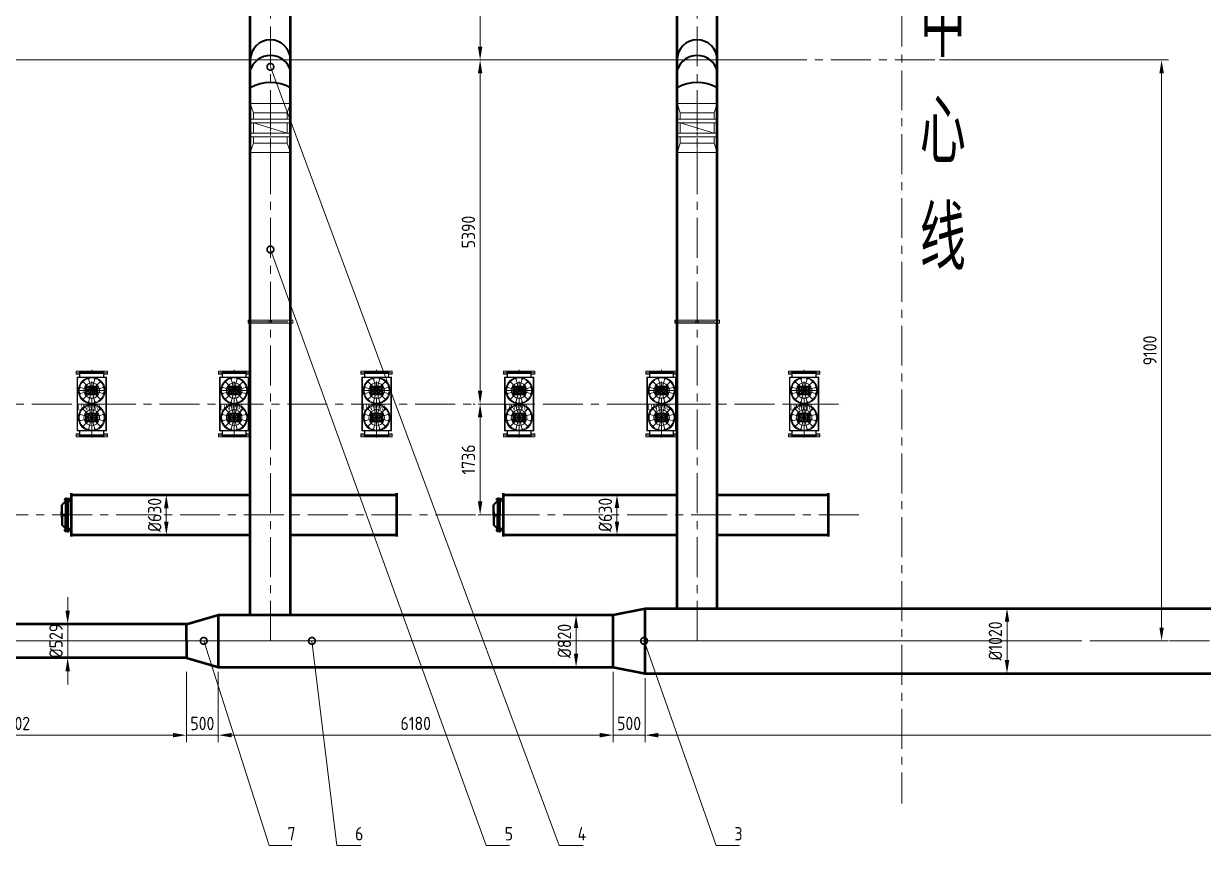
# Model space of a CAD drawing. Header units: millimetres. Extents: x 188205 to 604756, y -401673 to 15123.
# Drawn here: x 354019 to 372487, y -365849 to -352976 of the extents above; entities that cross this region are included whole.
import ezdxf

# ---------------------------------------------------------------- set-up
doc = ezdxf.new("R2010")
doc.units = ezdxf.units.MM
doc.header["$LTSCALE"] = 500
for name, pattern in [('CENTER', [2, 1.25, -0.25, 0.25, -0.25]), ('CONTINOUS', [0]), ('PHANTOM2', [1.25, 0.625, -0.125, 0.125, -0.125, 0.125, -0.125])]:
    doc.linetypes.add(name, pattern=pattern)
for name, color, linetype, lineweight in [('2D', 4, 'PHANTOM2', 20), ('SHI', 7, 'Continuous', 40), ('WEN', 3, 'Continuous', 20), ('ZHONG', 1, 'CENTER', 20), ('中心线', 1, 'CENTER', 18)]:
    doc.layers.add(name, color=color, linetype=linetype, lineweight=lineweight)
doc.layers.add('air', color=7, linetype='Continuous', lineweight=50, true_color=0x77bec0)
doc.layers.add('HAN', color=9, linetype='Continuous')
doc.layers.add('X1', color=4, linetype='Continuous')
doc.styles.add('GB', font='gbenor.shx', dxfattribs={"bigfont": 'gbcbig.shx'})
doc.dimstyles.new('ISO-60', dxfattribs={"dimscale": 60, "dimtxt": 3.5, "dimasz": 3.5, "dimexe": 1.8, "dimexo": 1.25, "dimgap": 1.3, "dimtad": 1, "dimrnd": 1, "dimdsep": 46, "dimtxsty": 'GB', "dimcen": 0, "dimclrd": 3, "dimclre": 3, "dimclrt": 256, "dimadec": 0, "dimazin": 0, "dimtfac": 1, "dimtix": 1, "dimtmove": 0, "dimatfit": 3, "dimldrblk": 'DOTSMALL', "dimfxl": 0, "dimlwd": 20, "dimlwe": 20, "dimarcsym": 0})
pattern_1 = [(45, (-4402.3579, -2894.9538), (-0.71178518, 0.71178518), [])]
pattern_2 = [(45, (-4402.3579, -2812.4112), (-0.71178518, 0.71178518), [])]
pattern_3 = [(45, (204.382, -1206.0965), (-3.558926, 3.558926), [])]
pattern_4 = [(45, (204.3822, -1206.0965), (-0.7117852, 0.7117852), [])]

# ---------------------------------------------------------------- blocks, each defined once
blk = doc.blocks.new('防爆膜-DN400')
at = {"layer": 'WEN'}
h = blk.add_hatch(dxfattribs=at)
h.set_pattern_fill('ANSI31', color=256, scale=8.05293, style=0)
h.set_pattern_definition(pattern_1)
h.paths.add_polyline_path([(-76, -41), (-77, -41), (-77, -135), (-76, -135)])
h = blk.add_hatch(dxfattribs=at)
h.set_pattern_fill('ANSI31', color=256, scale=8.05293, style=0)
h.set_pattern_definition(pattern_1)
h.paths.add_polyline_path([(-76, -135), (-77, -135), (-77, -209), (-76, -209)])
at = {"layer": 'X1'}
h = blk.add_hatch(dxfattribs=at)
h.set_pattern_fill('ANSI31', color=256, scale=40.26465, style=0)
h.set_pattern_definition(pattern_3)
h.paths.add_polyline_path([(-56, 256), (-56, 256), (-56, 258), (-69, 258), (-69, 251), (-56, 251)])
h.paths.add_polyline_path([(-79, 258), (-93, 258), (-93, 251), (-79, 251)])
h.paths.add_polyline_path([(-79, 231), (-79, 232), (-93, 232), (-93, 227), (-93, 214), (-77, 214), (-77, 229)])
h.paths.add_polyline_path([(-56, 232), (-69, 232), (-69, 231, -0.198912), (-69, 231), (-72, 229), (-72, 214), (-56, 214)])
h = blk.add_hatch(dxfattribs=at)
h.set_pattern_fill('ANSI31', color=256, scale=8.05293, angle=90, style=0)
h.set_pattern_definition([(135, (204.3822, -1206.0965), (-0.7117852, -0.7117852), [])])
h.paths.add_polyline_path([(-76, 229), (-77, 229), (-77, 193), (-76, 193)])
h = blk.add_hatch(dxfattribs=at)
h.set_pattern_fill('ANSI31', color=256, scale=8.05293, angle=90, style=0)
h.set_pattern_definition([(135, (204.3822, -1200.7151), (-0.7117852, -0.7117852), [])])
h.paths.add_polyline_path([(-76, 193), (-77, 193), (-77, 193), (-77, 135), (-76, 135)])
at = {"layer": 'X1', "ltscale": 0.5}
h = blk.add_hatch(dxfattribs=at)
h.set_pattern_fill('ANSI37', color=256, scale=16.10586, style=0)
h.set_pattern_definition([(45, (204.3822, -1206.0965), (-1.4235704, 1.4235704), []), (135, (204.3822, -1206.0965), (-1.4235704, -1.4235704), [])])
h.paths.add_polyline_path([(-72, 229), (-76, 229), (-76, 214), (-72, 214)])
at = {"layer": 'X1'}
h = blk.add_hatch(dxfattribs=at)
h.set_pattern_fill('ANSI31', color=256, scale=24.15879, style=0)
h.set_pattern_definition([(45, (-2178.5933, -2894.9538), (-2.1353555, 2.1353555), [])])
h.paths.add_polyline_path([(-152, 45), (-157, 48), (-157, 21), (-152, 18)])
h.paths.add_polyline_path([(-147, 42), (-152, 45), (-152, 18), (-147, 16)])
h.paths.add_polyline_path([(-152, 18), (-157, 21), (-157, 6), (-152, 6)])
h.paths.add_polyline_path([(-147, 16), (-152, 18), (-152, 6), (-147, 6)])
h.paths.add_polyline_path([(-147, 48), (-152, 48), (-152, 45), (-147, 42)])
h.paths.add_polyline_path([(-152, 48), (-157, 48), (-157, 48), (-152, 45)])
h.paths.add_polyline_path([(-152, -6), (-157, -6), (-157, -48), (-152, -48)])
h.paths.add_polyline_path([(-147, -6), (-152, -6), (-152, -48), (-147, -48)])
h = blk.add_hatch(dxfattribs=at)
h.set_pattern_fill('ANSI31', color=256, scale=8.05293, style=0)
h.set_pattern_definition([(315, (-4402.3579, 2894.9538), (-0.71178518, -0.71178518), [])])
h.paths.add_polyline_path([(-76, 41), (-77, 41), (-77, 135), (-76, 135)])
h = blk.add_hatch(dxfattribs=at)
h.set_pattern_fill('ANSI31', color=256, scale=8.05293, style=0)
h.set_pattern_definition(pattern_4)
h.paths.add_polyline_path([(-76, 40), (-77, 40), (-77, 0), (-76, 0)])
h = blk.add_hatch(dxfattribs=at)
h.set_pattern_fill('ANSI31', color=256, scale=8.05293, style=0)
h.set_pattern_definition(pattern_4)
h.paths.add_polyline_path([(-76, 0), (-77, 0), (-77, -41), (-76, -41)])
at = {"layer": 'X1', "ltscale": 0.5}
h = blk.add_hatch(dxfattribs=at)
h.set_pattern_fill('ANSI31', color=256, scale=8.05293, style=0)
h.set_pattern_definition(pattern_2)
h.paths.add_polyline_path([(-76, -126), (-77, -126), (-77, -188), (-76, -188)])
h = blk.add_hatch(dxfattribs=at)
h.set_pattern_fill('ANSI31', color=256, scale=40.26465, style=0)
h.set_pattern_definition(pattern_3)
h.paths.add_polyline_path([(-93, -232), (-79, -232), (-79, -231), (-77, -229), (-77, -214), (-93, -214)])
h.paths.add_polyline_path([(-93, -251), (-93, -256), (-93, -258), (-79, -258), (-79, -251)])
at = {"layer": 'X1'}
h = blk.add_hatch(dxfattribs=at)
h.set_pattern_fill('ANSI31', color=256, scale=8.05293, style=0)
h.set_pattern_definition(pattern_2)
h.paths.add_polyline_path([(-76, -188), (-77, -188), (-77, -230), (-76, -230)])
at = {"layer": 'X1', "ltscale": 0.5}
h = blk.add_hatch(dxfattribs=at)
h.set_pattern_fill('ANSI31', color=256, scale=40.26465, style=0)
h.set_pattern_definition(pattern_3)
h.paths.add_polyline_path([(-72, -229), (-69, -231, -0.198912), (-69, -231), (-69, -232), (-56, -232), (-56, -227), (-56, -214), (-72, -214)])
h.paths.add_polyline_path([(-56, -258), (-56, -251), (-69, -251), (-69, -258)])
at = {"layer": '2D'}
for p, q in [((-61, 0), (-61, 214)), ((-61, 213), (0, 213)), ((-61, 210), (0, 210)), ((-61, 0), (-61, -214)), ((-61, -210), (0, -210)), ((-61, -213), (0, -213))]:
    blk.add_line(p, q, dxfattribs=at)
at = {"layer": 'HAN'}
for p, q in [((-91, 249), (-56, 249)), ((-91, 235), (-56, 235)), ((-38, 249), (-35, 249)), ((-38, 235), (-35, 235)), ((-91, -235), (-56, -235)), ((-91, -249), (-56, -249)), ((-38, -235), (-35, -235)), ((-38, -249), (-35, -249))]:
    blk.add_line(p, q, dxfattribs=at)
at = {"layer": 'HAN', "linetype": 'Continuous'}
for p, q in [((-160, 6), (-143, 6)), ((-97, 6), (-106, 6)), ((-82, 6), (-81, 6)), ((-160, -6), (-143, -6)), ((-97, -6), (-106, -6)), ((-82, -6), (-81, -6))]:
    blk.add_line(p, q, dxfattribs=at)
at = {"layer": 'SHI'}
for p, q in [((-97, 216), (-155, 158)), ((-93, 214), (-150, 156)), ((-105, 252), (-103, 256)), ((-105, 252), (-105, 231)), ((-105, 231), (-103, 228)), ((-103, 256), (-95, 256)), ((-103, 249), (-95, 249)), ((-103, 235), (-95, 235)), ((-103, 228), (-95, 228)), ((-97, 228), (-97, 216)), ((-97, 216), (-93, 214)), ((-95, 256), (-93, 256)), ((-95, 227), (-95, 256)), ((-95, 256), (-95, 228)), ((-95, 227), (-93, 227)), ((-93, 258), (-93, 10)), ((-79, 258), (-93, 258)), ((-79, 258), (-93, 258)), ((-93, 258), (-93, 199)), ((-93, 227), (-93, 256)), ((-93, 251), (-79, 251)), ((-93, 250), (-56, 250)), ((-93, 234), (-56, 234)), ((-93, 232), (-56, 232)), ((-91, 250), (-91, 234)), ((-81, 214), (-81, 0)), ((-79, 250), (-79, 258)), ((-79, 231), (-79, 234)), ((-79, 231), (-77, 229)), ((-79, 231), (-77, 229)), ((-77, 229), (-77, 0)), ((-77, 229), (-77, 188)), ((-77, 229), (-77, 188)), ((-77, 214), (-77, 0)), ((-77, 209), (-77, 0)), ((-77, 188), (-77, 209)), ((-76, 229), (-76, 0)), ((-75, 194), (-71, 199)), ((-75, 194), (-75, 0)), ((-69, 231), (-72, 229)), ((-72, 229), (-72, 198)), ((-72, 214), (-56, 214)), ((-72, 193), (-68, 197)), ((-72, 193), (-72, 0)), ((-71, 214), (-71, 199)), ((-69, 250), (-69, 258)), ((-69, 258), (-56, 258)), ((-69, 251), (-56, 251)), ((-69, 231), (-69, 234)), ((-68, 214), (-68, 197)), ((-56, 258), (-56, 0)), ((-56, 256), (-53, 256)), ((-56, 256), (-56, 228)), ((-56, 227), (-56, 256)), ((-56, 227), (-53, 227)), ((-53, 252), (-51, 256)), ((-53, 227), (-53, 256)), ((-53, 252), (-53, 231)), ((-53, 231), (-51, 228)), ((-51, 256), (-40, 256)), ((-51, 249), (-40, 249)), ((-51, 235), (-40, 235)), ((-51, 228), (-40, 228)), ((-38, 252), (-40, 256)), ((-38, 231), (-40, 228)), ((-38, 252), (-38, 231)), ((-38, 250), (-36, 250)), ((-38, 234), (-36, 234)), ((-35, 249), (-36, 250)), ((-36, 250), (-36, 234)), ((-36, 234), (-35, 235)), ((-35, 249), (-35, 235)), ((-160, 6), (-97, 6)), ((-160, -6), (-160, 6)), ((-160, 6), (-160, -6)), ((-160, 6), (-160, 6)), ((-157, 6), (-157, 48)), ((-157, 48), (-147, 48)), ((-155, 48), (-155, 158)), ((-155, 158), (-150, 156)), ((-150, 48), (-150, 156)), ((-147, 6), (-147, 48)), ((-143, 6), (-143, -6)), ((-106, 6), (-106, -6)), ((-97, -10), (-97, 10)), ((-91, 10), (-97, 10)), ((-91, 6), (-97, 6)), ((-89, 8), (-91, 10)), ((-89, -10), (-89, 10)), ((-83, 10), (-89, 10)), ((-89, -8), (-89, 8)), ((-83, 6), (-89, 6)), ((-82, 8), (-83, 10)), ((-82, -8), (-82, 8)), ((-82, 6), (-81, 6)), ((-81, 6), (-81, -6)), ((-81, -6), (-81, 6)), ((-81, 6), (-81, 6)), ((-160, -6), (-97, -6)), ((-160, -6), (-160, -6)), ((-157, -6), (-157, -48)), ((-157, -48), (-147, -48)), ((-155, -48), (-155, -158)), ((-155, -158), (-150, -156)), ((-97, -216), (-155, -158)), ((-150, -48), (-150, -156)), ((-93, -214), (-150, -156)), ((-147, -6), (-147, -48)), ((-91, -6), (-97, -6)), ((-91, -10), (-97, -10)), ((-93, -258), (-93, -10)), ((-89, -8), (-91, -10)), ((-83, -6), (-89, -6)), ((-83, -10), (-89, -10)), ((-82, -8), (-83, -10)), ((-82, -6), (-81, -6)), ((-81, -214), (-81, 0)), ((-81, -6), (-81, -6)), ((-77, -209), (-77, 0)), ((-77, -214), (-77, 0)), ((-77, -229), (-77, 0)), ((-76, -229), (-76, 0)), ((-75, -194), (-75, 0)), ((-72, -193), (-72, 0)), ((-56, -258), (-56, 0)), ((-105, -231), (-103, -228)), ((-105, -252), (-105, -231)), ((-105, -252), (-103, -256)), ((-103, -228), (-95, -228)), ((-103, -235), (-95, -235)), ((-103, -249), (-95, -249)), ((-103, -256), (-95, -256)), ((-97, -216), (-93, -214)), ((-97, -228), (-97, -216)), ((-95, -227), (-93, -227)), ((-95, -227), (-95, -256)), ((-95, -256), (-95, -228)), ((-95, -256), (-93, -256)), ((-93, -258), (-93, -192)), ((-93, -227), (-93, -256)), ((-93, -232), (-56, -232)), ((-93, -234), (-56, -234)), ((-93, -250), (-56, -250)), ((-93, -251), (-79, -251)), ((-79, -258), (-93, -258)), ((-79, -258), (-93, -258)), ((-91, -250), (-91, -234)), ((-79, -231), (-77, -229)), ((-79, -231), (-77, -229)), ((-79, -231), (-79, -234)), ((-79, -250), (-79, -258)), ((-75, -194), (-71, -199)), ((-72, -193), (-68, -197)), ((-72, -229), (-72, -198)), ((-72, -214), (-56, -214)), ((-69, -231), (-72, -229)), ((-71, -214), (-71, -199)), ((-69, -231), (-69, -234)), ((-69, -250), (-69, -258)), ((-69, -251), (-56, -251)), ((-69, -258), (-56, -258)), ((-68, -214), (-68, -197)), ((-56, -227), (-53, -227)), ((-56, -227), (-56, -256)), ((-56, -256), (-56, -228)), ((-56, -256), (-53, -256)), ((-53, -227), (-53, -256)), ((-53, -231), (-51, -228)), ((-53, -252), (-53, -231)), ((-53, -252), (-51, -256)), ((-51, -228), (-40, -228)), ((-51, -235), (-40, -235)), ((-51, -249), (-40, -249)), ((-51, -256), (-40, -256)), ((-38, -231), (-40, -228)), ((-38, -252), (-40, -256)), ((-38, -252), (-38, -231)), ((-38, -234), (-36, -234)), ((-38, -250), (-36, -250)), ((-36, -234), (-35, -235)), ((-36, -250), (-36, -234)), ((-35, -249), (-36, -250)), ((-35, -249), (-35, -235))]:
    blk.add_line(p, q, dxfattribs=at)
at = {"layer": 'SHI', "ltscale": 0.5}
for p, q in [((-93, 214), (-77, 214)), ((-77, 229), (-72, 229)), ((-77, 215), (-77, 215)), ((-76, 214), (-72, 214)), ((-93, -214), (-77, -214)), ((-77, -229), (-72, -229)), ((-76, -214), (-72, -214))]:
    blk.add_line(p, q, dxfattribs=at)
at = {"layer": 'SHI'}
for centre, radius, start, end in [((-100, 253), 5.6, 188.9393, 231.0607), ((-92, 242), 13.1, 147.7958, 212.2042), ((-100, 230), 5.6, 128.9393, 171.0607), ((-70, 231), 0.403, 315, 0), ((-48, 253), 5.6, 188.9393, 231.0607), ((-40, 242), 13.1, 147.7958, 212.2042), ((-48, 230), 5.6, 128.9393, 171.0607), ((-44, 253), 5.6, 308.9393, 351.0607), ((-51, 242), 13.1, 327.7958, 32.2042), ((-44, 230), 5.6, 8.9393, 51.0607), ((-93, 9), 3.39, 311.5501, 348.4499), ((-107, 0), 18.1, 340.1469, 19.8531), ((-85, 9), 3.39, 311.5501, 348.4499), ((-100, 0), 18.1, 340.1469, 19.8531), ((-93, -9), 3.39, 11.5501, 48.4499), ((-85, -9), 3.39, 11.5501, 48.4499), ((-100, -230), 5.6, 188.9393, 231.0607), ((-92, -242), 13.1, 147.7958, 212.2042), ((-100, -253), 5.6, 128.9393, 171.0607), ((-70, -231), 0.403, 0, 45), ((-48, -230), 5.6, 188.9393, 231.0607), ((-40, -242), 13.1, 147.7958, 212.2042), ((-48, -253), 5.6, 128.9393, 171.0607), ((-44, -230), 5.6, 308.9393, 351.0607), ((-51, -242), 13.1, 327.7958, 32.2042), ((-44, -253), 5.6, 8.9393, 51.0607)]:
    blk.add_arc(centre, radius, start, end, dxfattribs=at)
at = {"layer": 'WEN', "ltscale": 0.5}
for points in [[(-83, 214), (-81, 211), (-81, 214)], [(-68, 210), (-64, 214), (-68, 214)], [(-83, -214), (-81, -211), (-81, -214)], [(-68, -210), (-64, -214), (-68, -214)], [(-68, -210), (-64, -214), (-68, -214)]]:
    blk.add_solid(points, dxfattribs=at)
at = {"layer": 'ZHONG'}
for p, q in [((-95, 215), (-152, 157)), ((-27, 242), (-109, 242)), ((-95, 225), (-95, 215)), ((-165, 0), (0, 0)), ((-152, 0), (-152, 157)), ((-152, 0), (-152, -157)), ((-95, -215), (-152, -157)), ((-27, -242), (-109, -242)), ((-95, -225), (-95, -215))]:
    blk.add_line(p, q, dxfattribs=at)
blk = doc.blocks.new('jt-dn500-a')
at = {"linetype": 'CONTINOUS'}
for p, q in [((-386, -315), (-386, 315)), ((-136, 264), (-236, 264)), ((-236, -265), (-236, 264)), ((-136, -320), (-136, 320)), ((-80, -320), (-80, 320)), ((80, -320), (80, 320)), ((136, -320), (136, 320)), ((136, 264), (236, 264)), ((236, -265), (236, 264)), ((386, -315), (386, 315)), ((-136, -265), (-236, -265)), ((136, -265), (236, -265))]:
    blk.add_line(p, q, dxfattribs=at)
for p, q in [((-236, 264), (-386, 315)), ((-136, 320), (-80, 320)), ((-80, 264), (80, 264)), ((-80, -265), (80, 264)), ((80, 320), (136, 320)), ((236, 264), (386, 315)), ((-236, -265), (-386, -315)), ((-136, -320), (-80, -320)), ((-80, -265), (80, -265)), ((80, -320), (136, -320)), ((236, -265), (386, -315))]:
    blk.add_line(p, q)
at = {"layer": '中心线', "ltscale": 0.1}
blk.add_line((-420, 0), (412, 0), dxfattribs=at)
blk = doc.blocks.new('air-master-1')
for points in [[(-24563, 4975), (-23863, 4975), (-23863, 5025), (-24563, 5025)], [(-17883, 4975), (-17183, 4975), (-17183, 5025), (-17883, 5025)]]:
    blk.add_lwpolyline(points, close=True)
for centre in [(-24213, 5000), (-17533, 5000)]:
    blk.add_circle(centre, 25)
at = {"layer": 'air'}
for p, q in [((-24528, 410), (-24528, 15911)), ((-23898, 410), (-23898, 15911)), ((-17848, 510), (-17848, 15911)), ((-17218, 510), (-17218, 15911)), ((-27325, 1634), (-27325, 2314)), ((-27325, 2289), (-24528, 2289)), ((-23898, 2289), (-22235, 2289)), ((-22235, 1634), (-22235, 2314)), ((-20565, 1634), (-20565, 2314)), ((-20565, 2289), (-17848, 2289)), ((-17218, 2289), (-15475, 2289)), ((-15475, 1634), (-15475, 2314)), ((-27325, 1659), (-24528, 1659)), ((-23898, 1659), (-22235, 1659)), ((-20565, 1659), (-17848, 1659)), ((-17218, 1659), (-15475, 1659)), ((-25528, 264), (-25028, 410)), ((-25028, 410), (-18848, 410)), ((-25028, -410), (-25028, 410)), ((-18848, 410), (-18348, 510)), ((-18848, -410), (-18848, 410)), ((-18348, 510), (0, 510)), ((-18348, -510), (-18348, 510)), ((-25528, 264), (-31195, 264)), ((-25528, 0), (-25528, 264)), ((-25528, 0), (-25528, -265)), ((-25528, -265), (-31195, -265)), ((-25528, -265), (-25028, -410)), ((-25028, -410), (-18848, -410)), ((-18848, -410), (-18348, -510)), ((-18348, -510), (0, -510))]:
    blk.add_line(p, q, dxfattribs=at)
at = {"layer": 'SHI'}
for centre, radius, start, end in [((-24213, 9100), 315, 0, 180), ((-17533, 9100), 315, 0, 180), ((-24213, 8839), 330, 17.588, 162.412), ((-17533, 8839), 330, 17.588, 162.412), ((-24213, 8115), 630, 60, 120), ((-17533, 8115), 630, 60, 120)]:
    blk.add_arc(centre, radius, start, end, dxfattribs=at)
at = {"layer": 'ZHONG'}
for p, q in [((-24213, 0), (-24213, 16226)), ((-17533, 0), (-17533, 16226)), ((-17218, 9100), (-33125, 9100)), ((-16307, 9100), (-33125, 9100)), ((-24563, 5000), (-23863, 5000)), ((-17883, 5000), (-17183, 5000)), ((-15003, 1974), (-31833, 1974)), ((-33139, 0), (0, 0)), ((-12937, 0), (-36196, 0)), ((-12137, 0), (-34143, 0))]:
    blk.add_line(p, q, dxfattribs=at)
at = {"rotation": 90}
for p in [(-24213, 8034), (-17533, 8034)]:
    blk.add_blockref('jt-dn500-a', p, dxfattribs=at)
at = {"xscale": -1, "rotation": 180}
for p in [(-27325, 1974), (-20565, 1974)]:
    blk.add_blockref('防爆膜-DN400', p, dxfattribs=at)
blk = doc.blocks.new('*D158')
at = {"layer": 'Defpoints', "color": 0}
for p in [(360895, -348156), (360895, -353546), (361165, -353546)]:
    blk.add_point(p, dxfattribs=at)
at = {"layer": 'WEN', "color": 3, "lineweight": 20}
for p, q in [((360970, -348156), (361273, -348156)), ((361165, -348366), (361165, -353336)), ((360970, -353546), (361273, -353546))]:
    blk.add_line(p, q, dxfattribs=at)
at = {"layer": 'WEN', "color": 3}
for points in [[(361130, -348366), (361200, -348366), (361165, -348156)], [(361130, -353336), (361200, -353336), (361165, -353546)]]:
    blk.add_solid(points, dxfattribs=at)
at = {"layer": 'WEN', "insert": (360982, -350851), "char_height": 210, "attachment_point": 5, "rotation": 90, "style": 'GB'}
blk.add_mtext('5390', dxfattribs=at)
blk = doc.blocks.new('_DotSmall')
at = {"color": 0, "linetype": 'ByBlock', "const_width": 0.5}
blk.add_lwpolyline([(-0.0625, 0, 1), (0.0625, 0, 1)], format="xyb", close=True, dxfattribs=at)
blk = doc.blocks.new('*D159')
at = {"layer": 'Defpoints', "color": 0}
for p in [(360895, -353546), (361165, -358936), (361165, -358936)]:
    blk.add_point(p, dxfattribs=at)
at = {"layer": 'WEN', "color": 3, "lineweight": 20}
for p, q in [((360970, -353546), (361273, -353546)), ((361165, -353756), (361165, -358726)), ((361090, -358936), (361057, -358936))]:
    blk.add_line(p, q, dxfattribs=at)
at = {"layer": 'WEN', "color": 3}
for points in [[(361130, -353756), (361200, -353756), (361165, -353546)], [(361130, -358726), (361200, -358726), (361165, -358936)]]:
    blk.add_solid(points, dxfattribs=at)
at = {"layer": 'WEN', "insert": (360982, -356241), "char_height": 210, "attachment_point": 5, "rotation": 90, "style": 'GB'}
blk.add_mtext('5390', dxfattribs=at)
blk = doc.blocks.new('*D161')
at = {"layer": 'Defpoints', "color": 0}
for p in [(361057, -358936), (361057, -360672), (361165, -360672)]:
    blk.add_point(p, dxfattribs=at)
at = {"layer": 'WEN', "color": 3, "lineweight": 20}
for p, q in [((361132, -358936), (361273, -358936)), ((361165, -359146), (361165, -360462)), ((361132, -360672), (361273, -360672))]:
    blk.add_line(p, q, dxfattribs=at)
at = {"layer": 'WEN', "color": 3}
for points in [[(361130, -359146), (361200, -359146), (361165, -358936)], [(361130, -360462), (361200, -360462), (361165, -360672)]]:
    blk.add_solid(points, dxfattribs=at)
at = {"layer": 'WEN', "insert": (360982, -359804), "char_height": 210, "attachment_point": 5, "rotation": 90, "style": 'GB'}
blk.add_mtext('1736', dxfattribs=at)
blk = doc.blocks.new('*D162')
at = {"layer": 'Defpoints', "color": 0}
for p in [(368280, -353546), (370653, -362646), (371832, -362646)]:
    blk.add_point(p, dxfattribs=at)
at = {"layer": 'WEN', "color": 3, "lineweight": 20}
for p, q in [((368355, -353546), (371940, -353546)), ((371832, -353756), (371832, -362436)), ((370728, -362646), (371940, -362646))]:
    blk.add_line(p, q, dxfattribs=at)
at = {"layer": 'WEN', "color": 3}
for points in [[(371797, -353756), (371867, -353756), (371832, -353546)], [(371797, -362436), (371867, -362436), (371832, -362646)]]:
    blk.add_solid(points, dxfattribs=at)
at = {"layer": 'WEN', "insert": (371649, -358096), "char_height": 210, "attachment_point": 5, "rotation": 90, "style": 'GB'}
blk.add_mtext('9100', dxfattribs=at)
blk = doc.blocks.new('*D177')
at = {"layer": 'Defpoints', "color": 0}
for p in [(354709, -362381), (354717, -362381), (354713, -362910)]:
    blk.add_point(p, dxfattribs=at)
at = {"layer": 'WEN', "color": 3, "lineweight": 20}
for p, q in [((354709, -362171), (354709, -361961)), ((354642, -362381), (354601, -362381)), ((354709, -362910), (354709, -362381)), ((354638, -362910), (354601, -362910)), ((354709, -363120), (354709, -363330))]:
    blk.add_line(p, q, dxfattribs=at)
at = {"layer": 'WEN', "color": 3}
for points in [[(354674, -362171), (354744, -362171), (354709, -362381)], [(354674, -363120), (354744, -363120), (354709, -362910)]]:
    blk.add_solid(points, dxfattribs=at)
at = {"layer": 'WEN', "insert": (354526, -362646), "char_height": 210, "attachment_point": 5, "rotation": 90, "style": 'GB'}
blk.add_mtext('%%c529', dxfattribs=at)
blk = doc.blocks.new('*D178')
at = {"layer": 'Defpoints', "color": 0}
for p in [(362589, -362236), (362667, -362236), (362589, -363056)]:
    blk.add_point(p, dxfattribs=at)
at = {"layer": 'WEN', "color": 3, "lineweight": 20}
for p, q in [((362664, -362236), (362775, -362236)), ((362667, -362846), (362667, -362446)), ((362664, -363056), (362775, -363056))]:
    blk.add_line(p, q, dxfattribs=at)
at = {"layer": 'WEN', "color": 3}
for points in [[(362632, -362446), (362702, -362446), (362667, -362236)], [(362632, -362846), (362702, -362846), (362667, -363056)]]:
    blk.add_solid(points, dxfattribs=at)
at = {"layer": 'WEN', "insert": (362484, -362646), "char_height": 210, "attachment_point": 5, "rotation": 90, "style": 'GB'}
blk.add_mtext('%%c820', dxfattribs=at)
blk = doc.blocks.new('*D179')
at = {"layer": 'Defpoints', "color": 0}
for p in [(369397, -362136), (369413, -362136), (369397, -363156)]:
    blk.add_point(p, dxfattribs=at)
at = {"layer": 'WEN', "color": 3, "lineweight": 20}
for p, q in [((369472, -362136), (369521, -362136)), ((369413, -362946), (369413, -362346)), ((369472, -363156), (369521, -363156))]:
    blk.add_line(p, q, dxfattribs=at)
at = {"layer": 'WEN', "color": 3}
for points in [[(369378, -362346), (369448, -362346), (369413, -362136)], [(369378, -362946), (369448, -362946), (369413, -363156)]]:
    blk.add_solid(points, dxfattribs=at)
at = {"layer": 'WEN', "insert": (369230, -362646), "char_height": 210, "attachment_point": 5, "rotation": 90, "style": 'GB'}
blk.add_mtext('%%c1020', dxfattribs=at)
blk = doc.blocks.new('*D183')
at = {"layer": 'Defpoints', "color": 0}
for p in [(363747, -363156), (382095, -363304), (363747, -364122)]:
    blk.add_point(p, dxfattribs=at)
at = {"layer": 'WEN', "color": 3, "lineweight": 20}
for p, q in [((363747, -363231), (363747, -364230)), ((382095, -363379), (382095, -364230)), ((381885, -364122), (363957, -364122))]:
    blk.add_line(p, q, dxfattribs=at)
at = {"layer": 'WEN', "color": 3}
for points in [[(363957, -364087), (363957, -364157), (363747, -364122)], [(381885, -364087), (381885, -364157), (382095, -364122)]]:
    blk.add_solid(points, dxfattribs=at)
at = {"layer": 'WEN', "insert": (372921, -363939), "char_height": 210, "attachment_point": 5, "style": 'GB'}
blk.add_mtext('18348', dxfattribs=at)
blk = doc.blocks.new('*D184')
at = {"layer": 'Defpoints', "color": 0}
for p in [(363247, -363056), (363747, -363156), (363247, -364122)]:
    blk.add_point(p, dxfattribs=at)
at = {"layer": 'WEN', "color": 3, "lineweight": 20}
for p, q in [((363247, -363131), (363247, -364230)), ((363747, -363231), (363747, -364230)), ((363037, -364122), (362827, -364122)), ((363747, -364122), (363247, -364122)), ((363957, -364122), (364167, -364122))]:
    blk.add_line(p, q, dxfattribs=at)
at = {"layer": 'WEN', "color": 3}
for points in [[(363037, -364087), (363037, -364157), (363247, -364122)], [(363957, -364087), (363957, -364157), (363747, -364122)]]:
    blk.add_solid(points, dxfattribs=at)
at = {"layer": 'WEN', "insert": (363497, -363939), "char_height": 210, "attachment_point": 5, "style": 'GB'}
blk.add_mtext('500', dxfattribs=at)
blk = doc.blocks.new('*D185')
at = {"layer": 'Defpoints', "color": 0}
for p in [(357067, -363056), (363247, -363056), (357067, -364122)]:
    blk.add_point(p, dxfattribs=at)
at = {"layer": 'WEN', "color": 3, "lineweight": 20}
for p, q in [((357067, -363131), (357067, -364230)), ((363247, -363131), (363247, -364230)), ((363037, -364122), (357277, -364122))]:
    blk.add_line(p, q, dxfattribs=at)
at = {"layer": 'WEN', "color": 3}
for points in [[(357277, -364087), (357277, -364157), (357067, -364122)], [(363037, -364087), (363037, -364157), (363247, -364122)]]:
    blk.add_solid(points, dxfattribs=at)
at = {"layer": 'WEN', "insert": (360157, -363939), "char_height": 210, "attachment_point": 5, "style": 'GB'}
blk.add_mtext('6180', dxfattribs=at)
blk = doc.blocks.new('*D186')
at = {"layer": 'Defpoints', "color": 0}
for p in [(356567, -363056), (357067, -363056), (356567, -364122)]:
    blk.add_point(p, dxfattribs=at)
at = {"layer": 'WEN', "color": 3, "lineweight": 20}
for p, q in [((356567, -363131), (356567, -364230)), ((357067, -363131), (357067, -364230)), ((356357, -364122), (356147, -364122)), ((357067, -364122), (356567, -364122)), ((357277, -364122), (357487, -364122))]:
    blk.add_line(p, q, dxfattribs=at)
at = {"layer": 'WEN', "color": 3}
for points in [[(356357, -364087), (356357, -364157), (356567, -364122)], [(357277, -364087), (357277, -364157), (357067, -364122)]]:
    blk.add_solid(points, dxfattribs=at)
at = {"layer": 'WEN', "insert": (356817, -363939), "char_height": 210, "attachment_point": 5, "style": 'GB'}
blk.add_mtext('500', dxfattribs=at)
blk = doc.blocks.new('*D187')
at = {"layer": 'Defpoints', "color": 0}
for p in [(351165, -362646), (356567, -363056), (351165, -364122)]:
    blk.add_point(p, dxfattribs=at)
at = {"layer": 'WEN', "color": 3, "lineweight": 20}
for p, q in [((351165, -362721), (351165, -364230)), ((356567, -363131), (356567, -364230)), ((356357, -364122), (351375, -364122))]:
    blk.add_line(p, q, dxfattribs=at)
at = {"layer": 'WEN', "color": 3}
for points in [[(351375, -364087), (351375, -364157), (351165, -364122)], [(356357, -364087), (356357, -364157), (356567, -364122)]]:
    blk.add_solid(points, dxfattribs=at)
at = {"layer": 'WEN', "insert": (353866, -363939), "char_height": 210, "attachment_point": 5, "style": 'GB'}
blk.add_mtext('5402', dxfattribs=at)
blk = doc.blocks.new('*D190')
at = {"layer": 'Defpoints', "color": 0}
for p in [(356212, -360357), (356253, -360357), (356212, -360987)]:
    blk.add_point(p, dxfattribs=at)
at = {"layer": 'WEN', "color": 3, "lineweight": 20}
for p, q in [((356287, -360357), (356361, -360357)), ((356253, -360777), (356253, -360567)), ((356287, -360987), (356361, -360987))]:
    blk.add_line(p, q, dxfattribs=at)
at = {"layer": 'WEN', "color": 3}
for points in [[(356218, -360567), (356288, -360567), (356253, -360357)], [(356218, -360777), (356288, -360777), (356253, -360987)]]:
    blk.add_solid(points, dxfattribs=at)
at = {"layer": 'WEN', "insert": (356070, -360672), "char_height": 210, "attachment_point": 5, "rotation": 90, "style": 'GB'}
blk.add_mtext('%%c630', dxfattribs=at)
blk = doc.blocks.new('*D191')
at = {"layer": 'Defpoints', "color": 0}
for p in [(363277, -360356), (363307, -360356), (363277, -360986)]:
    blk.add_point(p, dxfattribs=at)
at = {"layer": 'WEN', "color": 3, "lineweight": 20}
for p, q in [((363352, -360356), (363415, -360356)), ((363307, -360776), (363307, -360566)), ((363352, -360986), (363415, -360986))]:
    blk.add_line(p, q, dxfattribs=at)
at = {"layer": 'WEN', "color": 3}
for points in [[(363272, -360566), (363342, -360566), (363307, -360356)], [(363272, -360776), (363342, -360776), (363307, -360986)]]:
    blk.add_solid(points, dxfattribs=at)
at = {"layer": 'WEN', "insert": (363124, -360671), "char_height": 210, "attachment_point": 5, "rotation": 90, "style": 'GB'}
blk.add_mtext('%%c630', dxfattribs=at)
blk = doc.blocks.new('wf-3tf-dn350-c')
for p, q in [((-189, 514), (-245, 514)), ((-245, 514), (-245, 490)), ((0, 490), (-245, 490)), ((-245, 466), (-245, 490)), ((0, 490), (-245, 490)), ((-189, 466), (-245, 466)), ((-230, -420), (-230, 420)), ((-230, 420), (230, 420)), ((-230, -420), (-230, 420)), ((-220, -420), (-220, 420)), ((-220, -420), (-220, 420)), ((-220, 415), (220, 415)), ((-190, 490), (-190, 514)), ((-190, 514), (245, 514)), ((-190, 490), (-190, 466)), ((-189, 500), (0, 500)), ((0, 500), (-189, 500)), ((-189, 415), (-189, 480)), ((-189, 480), (0, 480)), ((0, 480), (-189, 480)), ((0, 415), (-189, 415)), ((-184, 415), (-184, 480)), ((-39, 406), (-62, 396)), ((-55, 412), (-46, 389)), ((0, 212), (-54, 415)), ((188, 500), (0, 500)), ((0, 500), (188, 500)), ((0, 490), (245, 490)), ((0, 490), (245, 490)), ((188, 480), (0, 480)), ((0, 480), (188, 480)), ((0, 415), (188, 415)), ((0, 212), (54, 415)), ((63, 399), (38, 402)), ((52, 413), (49, 389)), ((184, 415), (184, 480)), ((188, 415), (188, 480)), ((188, 466), (245, 466)), ((190, 490), (190, 514)), ((190, 490), (190, 466)), ((220, 420), (220, -420)), ((220, 420), (220, -420)), ((230, 420), (230, -420)), ((230, 420), (230, -420)), ((230, -91), (230, 389)), ((230, 32), (230, 389)), ((245, 514), (245, 490)), ((245, 466), (245, 490)), ((0, 212), (-203, 266)), ((0, 212), (-203, 158)), ((-201, 264), (-177, 261)), ((-187, 275), (-190, 250)), ((0, 212), (-149, 361)), ((0, 212), (-149, 63)), ((-148, 358), (-128, 343)), ((-131, 360), (-146, 340)), ((-98, 143), (-98, 281)), ((-98, 281), (98, 281)), ((-98, 264), (98, 264)), ((-84, 143), (-84, 281)), ((-69, 143), (-69, 281)), ((0, 212), (-54, 9)), ((0, 212), (149, 361)), ((0, 212), (203, 266)), ((0, 212), (54, 9)), ((0, 212), (149, 63)), ((0, 212), (203, 158)), ((69, 143), (69, 281)), ((84, 143), (84, 281)), ((98, 143), (98, 281)), ((148, 343), (128, 358)), ((146, 360), (131, 340)), ((200, 267), (177, 258)), ((194, 251), (184, 274)), ((230, 320), (230, 330)), ((-200, 157), (-177, 166)), ((-194, 173), (-184, 150)), ((-148, 81), (-128, 66)), ((-146, 64), (-131, 84)), ((-98, 160), (98, 160)), ((-98, 143), (98, 143)), ((-63, 25), (-38, 22)), ((-52, 11), (-49, 35)), ((39, 18), (62, 28)), ((55, 12), (46, 35)), ((148, 66), (128, 81)), ((131, 64), (146, 84)), ((201, 160), (177, 163)), ((187, 149), (190, 174)), ((230, 32), (220, 32)), ((220, 32), (220, 0)), ((220, 14), (230, 14)), ((220, 12), (230, 12)), ((230, 0), (230, 63)), ((230, 25), (230, 32)), ((230, 25), (230, 0)), ((230, -25), (230, 0)), ((0, -212), (-203, -158)), ((-201, -160), (-177, -163)), ((-187, -149), (-190, -174)), ((0, -212), (-149, -63)), ((-148, -66), (-128, -81)), ((-131, -64), (-146, -84)), ((-98, -281), (-98, -143)), ((-98, -143), (98, -143)), ((-98, -160), (98, -160)), ((-84, -281), (-84, -143)), ((-69, -281), (-69, -143)), ((-39, -18), (-62, -28)), ((-55, -12), (-46, -35)), ((0, -212), (-54, -9)), ((-52, -281), (-52, -143)), ((0, -212), (54, -9)), ((0, -212), (149, -63)), ((0, -212), (203, -158)), ((63, -25), (38, -22)), ((52, -11), (49, -35)), ((52, -281), (52, -143)), ((69, -281), (69, -143)), ((84, -281), (84, -143)), ((98, -281), (98, -143)), ((148, -81), (128, -66)), ((146, -64), (131, -84)), ((200, -157), (177, -166)), ((194, -173), (184, -150)), ((220, -12), (230, -12)), ((220, -14), (230, -14)), ((220, -32), (220, -25)), ((230, -32), (220, -32)), ((230, 0), (230, -189)), ((230, 0), (230, -189)), ((230, -25), (230, -32)), ((230, -389), (230, -34)), ((230, -389), (230, -34)), ((0, -212), (-203, -266)), ((-200, -267), (-177, -258)), ((-194, -251), (-184, -274)), ((0, -212), (-149, -361)), ((-148, -343), (-128, -358)), ((-146, -360), (-131, -340)), ((-98, -264), (98, -264)), ((-98, -281), (98, -281)), ((0, -212), (-54, -415)), ((0, -212), (54, -415)), ((0, -212), (149, -361)), ((0, -212), (203, -266)), ((148, -358), (128, -343)), ((131, -360), (146, -340)), ((201, -264), (177, -261)), ((187, -275), (190, -250)), ((230, -330), (230, -320)), ((230, -330), (230, -320)), ((-189, -466), (-245, -466)), ((-245, -466), (-245, -490)), ((0, -490), (-245, -490)), ((0, -490), (-245, -490)), ((-245, -514), (-245, -490)), ((-189, -514), (-245, -514)), ((-230, -420), (230, -420)), ((-220, -415), (220, -415)), ((-190, -490), (-190, -466)), ((-190, -490), (-190, -514)), ((-190, -514), (245, -514)), ((0, -415), (-189, -415)), ((-189, -415), (-189, -480)), ((-189, -480), (0, -480)), ((0, -480), (-189, -480)), ((-189, -500), (0, -500)), ((0, -500), (-189, -500)), ((-184, -415), (-184, -480)), ((-63, -399), (-38, -402)), ((-52, -413), (-49, -389)), ((0, -415), (188, -415)), ((0, -420), (188, -420)), ((188, -480), (0, -480)), ((0, -480), (188, -480)), ((0, -490), (245, -490)), ((0, -490), (245, -490)), ((188, -500), (0, -500)), ((0, -500), (188, -500)), ((39, -406), (62, -396)), ((55, -412), (46, -389)), ((184, -415), (184, -480)), ((188, -415), (188, -480)), ((188, -466), (245, -466)), ((190, -490), (190, -466)), ((190, -490), (190, -514)), ((245, -466), (245, -490)), ((245, -514), (245, -490))]:
    blk.add_line(p, q)
for points in [[(-59, 407), (-60, 397), (-52, 391), (-42, 395), (-41, 405), (-49, 411)], [(47, 410), (40, 402), (44, 393), (55, 391), (61, 399), (57, 409)], [(-198, 259), (-190, 252), (-181, 256), (-179, 267), (-187, 273), (-197, 269)], [(-149, 352), (-145, 342), (-134, 341), (-128, 349), (-132, 358), (-142, 360)], [(-89, 273), (-95, 264), (-89, 255), (-79, 255), (-74, 264), (-79, 273)], [(-57, 273), (-63, 264), (-57, 255), (-47, 255), (-42, 264), (-47, 273)], [(47, 273), (41, 264), (47, 255), (57, 255), (62, 264), (57, 273)], [(79, 273), (73, 264), (79, 255), (89, 255), (94, 264), (89, 273)], [(140, 361), (130, 357), (129, 346), (137, 340), (146, 344), (148, 354)], [(195, 271), (185, 272), (179, 264), (183, 254), (193, 253), (199, 261)], [(-195, 153), (-185, 152), (-179, 160), (-183, 170), (-193, 171), (-199, 163)], [(-140, 63), (-130, 67), (-129, 78), (-137, 84), (-146, 80), (-148, 70)], [(-89, 169), (-95, 160), (-89, 151), (-79, 151), (-74, 160), (-79, 169)], [(-57, 169), (-63, 160), (-57, 151), (-47, 151), (-42, 160), (-47, 169)], [(-47, 14), (-40, 22), (-44, 31), (-55, 33), (-61, 25), (-57, 15)], [(47, 169), (41, 160), (47, 151), (57, 151), (62, 160), (57, 169)], [(59, 17), (60, 27), (52, 33), (42, 29), (41, 19), (49, 13)], [(79, 169), (73, 160), (79, 151), (89, 151), (94, 160), (89, 169)], [(149, 72), (145, 82), (134, 83), (128, 75), (132, 66), (142, 64)], [(198, 165), (190, 172), (181, 168), (179, 157), (187, 151), (197, 155)], [(-198, -165), (-190, -172), (-181, -168), (-179, -157), (-187, -151), (-197, -155)], [(-149, -72), (-145, -82), (-134, -83), (-128, -75), (-132, -66), (-142, -64)], [(-89, -151), (-95, -160), (-89, -169), (-79, -169), (-74, -160), (-79, -151)], [(-57, -151), (-63, -160), (-57, -169), (-47, -169), (-42, -160), (-47, -151)], [(-59, -17), (-60, -27), (-52, -33), (-42, -29), (-41, -19), (-49, -13)], [(47, -14), (40, -22), (44, -31), (55, -33), (61, -25), (57, -15)], [(47, -151), (41, -160), (47, -169), (57, -169), (62, -160), (57, -151)], [(140, -63), (130, -67), (129, -78), (137, -84), (146, -80), (148, -70)], [(195, -153), (185, -152), (179, -160), (183, -170), (193, -171), (199, -163)], [(-195, -271), (-185, -272), (-179, -264), (-183, -254), (-193, -253), (-199, -261)], [(-140, -361), (-130, -357), (-129, -346), (-137, -340), (-146, -344), (-148, -354)], [(-89, -255), (-95, -264), (-89, -273), (-79, -273), (-74, -264), (-79, -255)], [(-57, -255), (-63, -264), (-57, -273), (-47, -273), (-42, -264), (-47, -255)], [(47, -255), (41, -264), (47, -273), (57, -273), (62, -264), (57, -255)], [(79, -255), (73, -264), (79, -273), (89, -273), (94, -264), (89, -255)], [(149, -352), (145, -342), (134, -341), (128, -349), (132, -358), (142, -360)], [(198, -259), (190, -252), (181, -256), (179, -267), (187, -273), (197, -269)], [(-47, -410), (-40, -402), (-44, -393), (-55, -391), (-61, -399), (-57, -409)], [(59, -407), (60, -397), (52, -391), (42, -395), (41, -405), (49, -411)]]:
    blk.add_lwpolyline(points, close=True)
for centre, radius in [((0, 212), 210), ((0, 212), 196), ((-51, 401), 9), ((-51, 401), 6), ((51, 401), 9), ((51, 401), 6), ((-189, 263), 9), ((-189, 263), 6), ((-138, 350), 9), ((-138, 350), 6), ((0, 212), 122), ((-84, 264), 9.09), ((-84, 264), 7), ((-84, 264), 6), ((-52, 264), 9.09), ((-52, 264), 7), ((-52, 264), 6), ((0, 212), 56), ((0, 212), 51.5), ((0, 212), 47), ((52, 264), 9.09), ((52, 264), 7), ((52, 264), 6), ((84, 264), 9.09), ((84, 264), 7), ((84, 264), 6), ((138, 350), 9), ((138, 350), 6), ((189, 263), 9), ((189, 263), 6), ((-189, 161), 9), ((-189, 161), 6), ((-138, 74), 9), ((-138, 74), 6), ((-84, 160), 9.09), ((-84, 160), 7), ((-84, 160), 6), ((-52, 160), 9.09), ((-51, 23), 9), ((-52, 160), 7), ((-52, 160), 6), ((-51, 23), 6), ((51, 23), 9), ((52, 160), 9.09), ((52, 160), 7), ((51, 23), 6), ((52, 160), 6), ((84, 160), 9.09), ((84, 160), 7), ((84, 160), 6), ((138, 74), 9), ((138, 74), 6), ((189, 161), 9), ((189, 161), 6), ((0, -212), 210), ((-189, -161), 9), ((0, -212), 196), ((-189, -161), 6), ((-138, -74), 9), ((-138, -74), 6), ((0, -212), 122), ((-84, -160), 9.09), ((-84, -160), 7), ((-84, -160), 6), ((-52, -160), 9.09), ((-51, -23), 9), ((-52, -160), 7), ((-52, -160), 6), ((-51, -23), 6), ((51, -23), 9), ((52, -160), 9.09), ((51, -23), 6), ((52, -160), 7), ((52, -160), 6), ((84, -160), 9.09), ((84, -160), 7), ((84, -160), 6), ((138, -74), 9), ((138, -74), 6), ((189, -161), 9), ((189, -161), 6), ((-189, -263), 9), ((-189, -263), 6), ((-138, -350), 9), ((-138, -350), 6), ((-84, -264), 9.09), ((-84, -264), 7), ((-84, -264), 6), ((-52, -264), 9.09), ((-52, -264), 7), ((-52, -264), 6), ((52, -264), 9.09), ((52, -264), 7), ((52, -264), 6), ((84, -264), 9.09), ((84, -264), 7), ((84, -264), 6), ((138, -350), 9), ((138, -350), 6), ((189, -263), 9), ((189, -263), 6), ((-51, -401), 9), ((-51, -401), 6), ((51, -401), 9), ((51, -401), 6)]:
    blk.add_circle(centre, radius)
for centre, radius, start, end in [((-51, 401), 5.25, 105, 13.9742), ((51, 401), 5.25, 75, 343.9742), ((-189, 263), 5.25, 165, 73.9742), ((-138, 350), 5.25, 135, 43.9742), ((-84, 264), 5, 90, 0), ((-52, 264), 5, 90, 0), ((52, 264), 5, 90, 0), ((84, 264), 5, 90, 0), ((138, 350), 5.25, 45, 313.9742), ((189, 263), 5.25, 15, 283.9742), ((-189, 161), 5.25, 195, 103.9742), ((-138, 74), 5.25, 225, 133.9742), ((-84, 160), 5, 90, 0), ((-52, 160), 5, 90, 0), ((-51, 23), 5.25, 255, 163.9742), ((51, 23), 5.25, 285, 193.9742), ((52, 160), 5, 90, 0), ((84, 160), 5, 90, 0), ((138, 74), 5.25, 315, 223.9742), ((189, 161), 5.25, 345, 253.9742), ((-189, -161), 5.25, 165, 73.9742), ((-138, -74), 5.25, 135, 43.9742), ((-84, -160), 5, 90, 0), ((-52, -160), 5, 90, 0), ((-51, -23), 5.25, 105, 13.9742), ((51, -23), 5.25, 75, 343.9742), ((52, -160), 5, 90, 0), ((84, -160), 5, 90, 0), ((138, -74), 5.25, 45, 313.9742), ((189, -161), 5.25, 15, 283.9742), ((-189, -263), 5.25, 195, 103.9742), ((-138, -350), 5.25, 225, 133.9742), ((-84, -264), 5, 90, 0), ((-52, -264), 5, 90, 0), ((52, -264), 5, 90, 0), ((84, -264), 5, 90, 0), ((138, -350), 5.25, 315, 223.9742), ((189, -263), 5.25, 345, 253.9742), ((-51, -401), 5.25, 255, 163.9742), ((51, -401), 5.25, 285, 193.9742)]:
    blk.add_arc(centre, radius, start, end)
at = {"layer": 'ZHONG'}
for p, q in [((0, -524), (0, 534)), ((-208, 212), (208, 212)), ((-220, 0), (230, 0)), ((-73, -212), (72, -212))]:
    blk.add_line(p, q, dxfattribs=at)
at = {"insert": (-220, 0), "char_height": 100, "attachment_point": 1, "style": 'GB'}
blk.add_mtext_dynamic_manual_height_columns('DN350', width=423.33, gutter_width=12.5, heights=[0], dxfattribs=at)
blk = doc.blocks.new('air-burner-all-a')
at = {"layer": 'ZHONG'}
for p, q in [((1462, 5390), (19214, 5390)), ((1462, -5390), (19214, -5390))]:
    blk.add_line(p, q, dxfattribs=at)
at = {"xscale": -1, "rotation": 180}
for p in [(2939, 5390), (5169, 5390), (7399, 5390), (9629, 5390), (11859, 5390), (14089, 5390), (16319, 5390), (18549, 5390)]:
    blk.add_blockref('wf-3tf-dn350-c', p, dxfattribs=at)
for p in [(2939, -5390), (5169, -5390), (7399, -5390), (9629, -5390), (11859, -5390), (14089, -5390), (16319, -5390), (18549, -5390)]:
    blk.add_blockref('wf-3tf-dn350-c', p)

msp = doc.modelspace()

# ---------------------------------------------------------------- linework, layer by layer
at = {"layer": 'ZHONG'}
for p, q in [((367766.215, -342709.221), (367766.215, -365192.895)), ((368280.013, -353545.509), (345020.805, -353545.509))]:
    msp.add_line(p, q, dxfattribs=at)

# ---------------------------------------------------------------- block references
at = {"layer": 'WEN'}
for name, p in [('air-master-1', (382095.213, -362645.509)), ('air-burner-all-a', (347686.215, -353545.509))]:
    msp.add_blockref(name, p, dxfattribs=at)

# ---------------------------------------------------------------- texts
at = {"layer": 'WEN', "insert": (368047.126, -349166.41), "char_height": 1000, "width": 895.0476, "attachment_point": 1, "style": 'GB'}
msp.add_mtext('装料中心线', dxfattribs=at)
at = {"layer": 'WEN', "char_height": 210, "attachment_point": 7, "style": 'GB'}
for s, insert in [('7', (358150.083, -365771.169)), ('6', (359207.489, -365771.169)), ('5', (361550.124, -365771.169)), ('4', (362690.957, -365771.169)), ('3', (365146.514, -365771.169))]:
    msp.add_mtext(s, dxfattribs=dict(at, insert=insert))

# ---------------------------------------------------------------- dimensions: what is measured, and where the dimension line sits
at = {"layer": 'WEN'}
for base, p1, p2, picture, middle in [((361165.378, -353545.509), (360895.008, -348155.509), (360895.008, -353545.509), '*D158', (360982.378, -350850.509)), ((371831.871, -362645.509), (368280.013, -353545.509), (370652.853, -362645.509), '*D162', (371648.871, -358095.509)), ((361165.378, -360671.509), (361057.378, -358935.509), (361057.378, -360671.509), '*D161', (360982.378, -359803.509))]:
    dim = msp.add_linear_dim(base=base, p1=p1, p2=p2, angle=90, dimstyle='ISO-60', dxfattribs=at)
    dim.commit()
    dim.dimension.update_dxf_attribs({"geometry": picture, "text_midpoint": middle})
for base, p1, p2, override, picture, middle in [((361165.378, -358935.509), (360895.008, -353545.509), (361165.378, -358935.509), {"dimtmove": 1}, '*D159', (360982.378, -356240.509)), ((356252.728, -360356.509), (356212.245, -360986.509), (356212.245, -360356.509), {"dimpost": '%%c<>'}, '*D190', (356069.728, -360671.509)), ((363306.524, -360356.496), (363276.824, -360986.496), (363276.824, -360356.496), {"dimpost": '%%c<>'}, '*D191', (363123.524, -360671.496)), ((354708.737, -362381.009), (354712.677, -362910.009), (354717.154, -362381.009), {"dimpost": '%%c<>'}, '*D177', (354525.737, -362645.509)), ((369413.141, -362135.509), (369397.379, -363155.509), (369397.379, -362135.509), {"dimpost": '%%c<>'}, '*D179', (369230.141, -362645.509)), ((362667.057, -362235.509), (362589.393, -363055.509), (362589.393, -362235.509), {"dimpost": '%%c<>'}, '*D178', (362484.057, -362645.509))]:
    dim = msp.add_linear_dim(base=base, p1=p1, p2=p2, angle=90, dimstyle='ISO-60', override=override, dxfattribs=at)
    dim.commit()
    dim.dimension.update_dxf_attribs({"geometry": picture, "text_midpoint": middle})
for base, p1, p2, picture, middle in [((351164.719, -364121.675), (356567.216, -363055.509), (351164.719, -362645.509), '*D187', (353865.968, -363938.675)), ((356567.216, -364121.675), (357067.216, -363055.509), (356567.216, -363055.509), '*D186', (356817.216, -363938.675)), ((357067.216, -364121.675), (363247.206, -363055.509), (357067.216, -363055.509), '*D185', (360157.211, -363938.675)), ((363247.206, -364121.675), (363747.206, -363155.509), (363247.206, -363055.509), '*D184', (363497.206, -363938.675))]:
    dim = msp.add_linear_dim(base=base, p1=p1, p2=p2, dimstyle='ISO-60', override={"dimtmove": 1}, dxfattribs=at)
    dim.commit()
    dim.dimension.update_dxf_attribs({"geometry": picture, "text_midpoint": middle})
dim = msp.add_linear_dim(base=(363747.206, -364121.675), p1=(382095.213, -363304.338), p2=(363747.206, -363155.509), dimstyle='ISO-60', dxfattribs=at)
dim.commit()
dim.dimension.update_dxf_attribs({"geometry": '*D183', "text_midpoint": (372921.21, -363938.675)})

# ---------------------------------------------------------------- leaders
at = {"layer": 'WEN', "annotation_type": 0, "has_hookline": 1, "hookline_direction": 0}
for points, text_width in [([(357882.216, -353653.639), (362402.957, -365849.169), (362612.957, -365849.169)], 87.5), ([(357882.216, -356514.844), (361262.124, -365849.169), (361472.124, -365849.169)], 77.249), ([(356838.191, -362645.509), (357862.083, -365849.169), (358072.083, -365849.169)], 70), ([(358532.332, -362645.509), (358919.489, -365849.169), (359129.489, -365849.169)], 89.154), ([(363730.883, -362645.509), (364858.514, -365849.169), (365068.514, -365849.169)], 77.249)]:
    msp.add_leader(points, dimstyle='ISO-60', override={"dimgap": 1.3, "dimtad": 1}, dxfattribs=dict(at, text_width=text_width))

doc.saveas('drawing.dxf')
